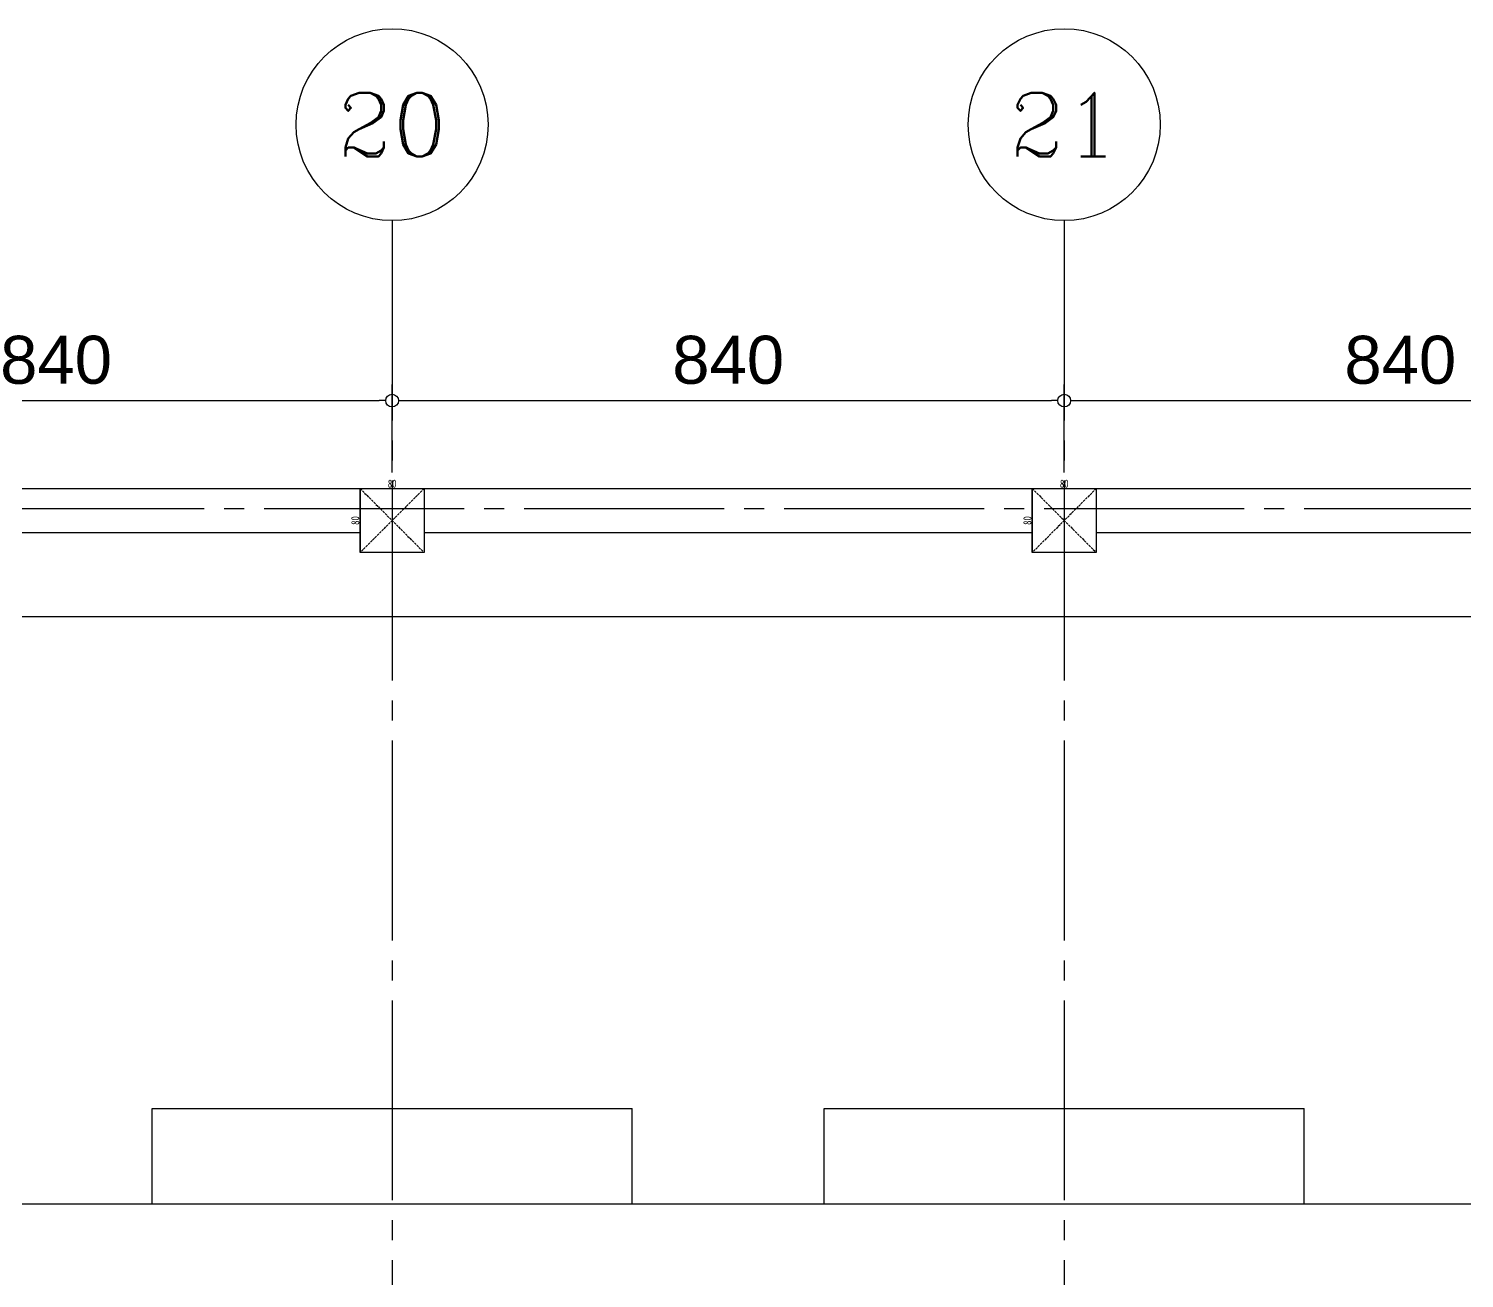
# Model space of a CAD drawing. Extents: x -3080 to 28500, y -1326 to 31609.
# Drawn here: x 16746 to 18540, y 10562 to 12125 of the extents above; entities that cross this region are included whole.
import ezdxf
from ezdxf.enums import TextEntityAlignment as Align

# ---------------------------------------------------------------- set-up
doc = ezdxf.new("R2010")
doc.units = 0
doc.header["$LTSCALE"] = 100
doc.linetypes.add('X-S-FAB-L05$0$COL-CEN-LIN', pattern=[3.25, 2.5, -0.25, 0.25, -0.25])
doc.linetypes.add('X-S-FAB-L05$0$HIDDEN', pattern=[0.4, 0.3, -0.1])
for name, color, linetype in [('0-xref', 8, 'Continuous'), ('X-S-FAB-L05$0$0-MC', 8, 'Continuous'), ('X-S-FAB-L05$0$0-NC', 8, 'Continuous'), ('X-S-FAB-L05$0$ASP_3', 8, 'Continuous'), ('X-S-FAB-L05$0$BEAM', 8, 'Continuous'), ('X-S-FAB-L05$0$CCL', 8, 'X-S-FAB-L05$0$COL-CEN-LIN'), ('X-S-FAB-L05$0$COL', 8, 'Continuous'), ('X-S-FAB-L05$0$WALL-RC', 8, 'Continuous')]:
    doc.layers.add(name, color=color, linetype=linetype)
doc.layers.add('X-S-FAB-L05$0$A-BLOCK', color=8, linetype='Continuous', plot=False)
doc.layers.add('X-S-FAB-L05$0$DIM', color=8, linetype='Continuous', plot=False)
doc.styles.add('X-S-FAB-L05$0$COL-NUM', font='romanc')
doc.styles.add('X-S-FAB-L05$0$DIM', font='', dxfattribs={"width": 0.8})
doc.styles.add('X-S-FAB-L05$0$Gen-Text', font='arial.ttf', dxfattribs={"height": 2.5})
doc.styles.get('X-S-FAB-L05$0$DIM').set_extended_font_data('MingLiU')
doc.dimstyles.new('X-S-FAB-L05$0$CIRL', dxfattribs={"dimtxt": 50, "dimasz": 25, "dimexe": 16, "dimexo": 0, "dimgap": 6, "dimtad": 1, "dimdsep": 46, "dimtxsty": 'X-S-FAB-L05$0$DIM', "dimblk": 'X-S-FAB-L05$0$_DotBlank', "dimcen": 10, "dimdle": 16, "dimclrd": 256, "dimclre": 256, "dimclrt": 6, "dimadec": 0, "dimazin": 0, "dimtfac": 1, "dimtix": 1, "dimtmove": 2, "dimatfit": 3, "dimldrblk": 'X-S-FAB-L05$0$ARROW', "dimfxl": 1, "dimtolj": 1, "dimtzin": 0, "dimarcsym": 0})
doc.dimstyles.new('X-S-FAB-L05$0$JJP_005_defpoint', dxfattribs={"dimtxt": 20, "dimasz": 0.5, "dimexe": 0.5, "dimexo": 0.5, "dimgap": 0.5, "dimtad": 1, "dimdsep": 46, "dimtxsty": 'X-S-FAB-L05$0$DIM', "dimblk": 'X-S-FAB-L05$0$_None', "dimcen": 10, "dimclrd": 256, "dimclre": 256, "dimclrt": 256, "dimadec": 0, "dimazin": 0, "dimtfac": 1, "dimtix": 1, "dimtmove": 2, "dimatfit": 3, "dimldrblk": 'X-S-FAB-L05$0$_None', "dimfxl": 0.5, "dimtolj": 1, "dimtzin": 0, "dimarcsym": 0})

# ---------------------------------------------------------------- blocks, each defined once
blk = doc.blocks.new('*D176')
at = {"layer": 'DefPoints', "lineweight": -2, "transparency": 16777216}
blk.add_line((0, 0), (80, 0), dxfattribs=at)
at = {"layer": 'DefPoints', "color": 0, "transparency": 16777216}
for p in [(0, 0), (80, 0), (80, 0)]:
    blk.add_point(p, dxfattribs=at)
at = {"layer": 'DefPoints', "transparency": 16777216, "insert": (40, 6.1), "char_height": 10, "attachment_point": 5, "style": 'X-S-FAB-L05$0$DIM'}
blk.add_mtext('\\A1;80', dxfattribs=at)
blk = doc.blocks.new('X-S-FAB-L05$0$_None')
blk = doc.blocks.new('*D177')
at = {"layer": 'DefPoints', "lineweight": -2, "transparency": 16777216}
blk.add_line((0, 0), (0, -80), dxfattribs=at)
at = {"layer": 'DefPoints', "color": 0, "transparency": 16777216}
for p in [(0, 0), (0, -80), (0, -80)]:
    blk.add_point(p, dxfattribs=at)
at = {"layer": 'DefPoints', "transparency": 16777216, "insert": (-6.1, -40), "char_height": 10, "attachment_point": 5, "rotation": 90, "style": 'X-S-FAB-L05$0$DIM'}
blk.add_mtext('\\A1;80', dxfattribs=at)
blk = doc.blocks.new('X-S-FAB-L05$0$_DotBlank')
at = {"color": 0, "linetype": 'ByBlock', "lineweight": -2}
blk.add_line((-0.5, 0), (-1, 0), dxfattribs=at)
blk.add_circle((0, 0), 0.5, dxfattribs=at)
blk = doc.blocks.new('*D120')
at = {"layer": 'DefPoints', "color": 0, "transparency": 16777216}
for p in [(17200, 11660), (16360, 11570), (17200, 11570)]:
    blk.add_point(p, dxfattribs=at)
at = {"layer": 'X-S-FAB-L05$0$DIM', "lineweight": -2, "transparency": 16777216}
for p, q in [((16360, 11570), (16360, 11680)), ((17200, 11570), (17200, 11680)), ((16376, 11660), (17184, 11660))]:
    blk.add_line(p, q, dxfattribs=at)
at = {"layer": 'X-S-FAB-L05$0$DIM', "lineweight": -2, "transparency": 16777216, "xscale": 16, "yscale": 16, "zscale": 16, "rotation": 180}
blk.add_blockref('X-S-FAB-L05$0$_DotBlank', (16360, 11660), dxfattribs=at)
at = {"layer": 'X-S-FAB-L05$0$DIM', "lineweight": -2, "transparency": 16777216, "xscale": 16, "yscale": 16, "zscale": 16}
blk.add_blockref('X-S-FAB-L05$0$_DotBlank', (17200, 11660), dxfattribs=at)
at = {"layer": 'X-S-FAB-L05$0$DIM', "color": 6, "transparency": 16777216, "insert": (16780, 11710.6), "char_height": 2.5, "attachment_point": 5, "style": 'X-S-FAB-L05$0$Gen-Text'}
blk.add_mtext('\\A1;{\\H24x;840}', dxfattribs=at)
blk = doc.blocks.new('X-S-FAB-L05$0$ARROW')
at = {"color": 3}
blk.add_solid([(0, 0), (-2.4, -0.4), (-2.4, 0.4)], dxfattribs=at)
blk = doc.blocks.new('X-S-FAB-L05$0$cn-y')
at = {"layer": 'X-S-FAB-L05$0$0-MC'}
blk.add_circle((-50, 0), 50, dxfattribs=at)
at = {"layer": 'X-S-FAB-L05$0$0-NC', "style": 'X-S-FAB-L05$0$COL-NUM'}
blk.add_attdef('GRID-Y', text='', height=50, dxfattribs=at).set_placement((-50, 0), align=Align.MIDDLE_CENTER)
blk = doc.blocks.new('*D121')
at = {"layer": 'DefPoints', "color": 0, "transparency": 16777216}
for p in [(18040, 11660), (17200, 11570), (18040, 11570)]:
    blk.add_point(p, dxfattribs=at)
at = {"layer": 'X-S-FAB-L05$0$DIM', "lineweight": -2, "transparency": 16777216}
for p, q in [((17200, 11570), (17200, 11680)), ((18040, 11570), (18040, 11680)), ((17216, 11660), (18024, 11660))]:
    blk.add_line(p, q, dxfattribs=at)
at = {"layer": 'X-S-FAB-L05$0$DIM', "lineweight": -2, "transparency": 16777216, "xscale": 16, "yscale": 16, "zscale": 16, "rotation": 180}
blk.add_blockref('X-S-FAB-L05$0$_DotBlank', (17200, 11660), dxfattribs=at)
at = {"layer": 'X-S-FAB-L05$0$DIM', "lineweight": -2, "transparency": 16777216, "xscale": 16, "yscale": 16, "zscale": 16}
blk.add_blockref('X-S-FAB-L05$0$_DotBlank', (18040, 11660), dxfattribs=at)
at = {"layer": 'X-S-FAB-L05$0$DIM', "color": 6, "transparency": 16777216, "insert": (17620, 11710.6), "char_height": 2.5, "attachment_point": 5, "style": 'X-S-FAB-L05$0$Gen-Text'}
blk.add_mtext('\\A1;{\\H24x;840}', dxfattribs=at)
blk = doc.blocks.new('*D122')
at = {"layer": 'DefPoints', "color": 0, "transparency": 16777216}
for p in [(18880, 11660), (18040, 11570), (18880, 11570)]:
    blk.add_point(p, dxfattribs=at)
at = {"layer": 'X-S-FAB-L05$0$DIM', "lineweight": -2, "transparency": 16777216}
for p, q in [((18040, 11570), (18040, 11680)), ((18880, 11570), (18880, 11680)), ((18056, 11660), (18864, 11660))]:
    blk.add_line(p, q, dxfattribs=at)
at = {"layer": 'X-S-FAB-L05$0$DIM', "lineweight": -2, "transparency": 16777216, "xscale": 16, "yscale": 16, "zscale": 16, "rotation": 180}
blk.add_blockref('X-S-FAB-L05$0$_DotBlank', (18040, 11660), dxfattribs=at)
at = {"layer": 'X-S-FAB-L05$0$DIM', "lineweight": -2, "transparency": 16777216, "xscale": 16, "yscale": 16, "zscale": 16}
blk.add_blockref('X-S-FAB-L05$0$_DotBlank', (18880, 11660), dxfattribs=at)
at = {"layer": 'X-S-FAB-L05$0$DIM', "color": 6, "transparency": 16777216, "insert": (18460, 11710.6), "char_height": 2.5, "attachment_point": 5, "style": 'X-S-FAB-L05$0$Gen-Text'}
blk.add_mtext('\\A1;{\\H24x;840}', dxfattribs=at)
blk = doc.blocks.new('*U63')
at = {"layer": 'DefPoints', "linetype": 'X-S-FAB-L05$0$HIDDEN', "ltscale": 0.1}
for p, q in [((80, 0), (0, -80)), ((0, 0), (80, -80))]:
    blk.add_line(p, q, dxfattribs=at)
at = {"layer": 'X-S-FAB-L05$0$COL', "ltscale": 0.1}
blk.add_lwpolyline([(0, 0), (80, 0), (80, -80), (0, -80)], close=True, dxfattribs=at)
at = {"layer": 'DefPoints'}
dim = blk.add_linear_dim(base=(0, -80), p1=(0, 0), p2=(0, -80), angle=90, dimstyle='X-S-FAB-L05$0$JJP_005_defpoint', override={"dimtxt": 10}, dxfattribs=at)
dim.commit()
dim.dimension.update_dxf_attribs({"geometry": '*D177', "text_midpoint": (-6.067, -40)})
dim = blk.add_linear_dim(base=(80, 0), p1=(0, 0), p2=(80, 0), dimstyle='X-S-FAB-L05$0$JJP_005_defpoint', override={"dimtxt": 10}, dxfattribs=at)
dim.commit()
dim.dimension.update_dxf_attribs({"geometry": '*D176', "text_midpoint": (40, 6.067)})
blk = doc.blocks.new('X-S-FAB-L05$0$10-23 COL LINE')
at = {"layer": 'X-S-FAB-L05$0$CCL'}
for p, q in [((9060, 335), (9060, -1045)), ((9900, 335), (9900, -1045)), ((-200, -25), (11735, -25))]:
    blk.add_line(p, q, dxfattribs=at)
at = {"layer": 'X-S-FAB-L05$0$A-BLOCK'}
ref = blk.add_blockref('X-S-FAB-L05$0$cn-y', (9180, 455), dxfattribs=dict(at, xscale=2.399999999999997, yscale=2.399999999999997, zscale=2.399999999999997))
ref.add_attrib('GRID-Y', '20', dxfattribs={"layer": 'X-S-FAB-L05$0$0-NC', "height": 80, "style": 'X-S-FAB-L05$0$COL-NUM'}).set_placement((9060, 455), align=Align.MIDDLE_CENTER)
ref = blk.add_blockref('X-S-FAB-L05$0$cn-y', (10020, 455), dxfattribs=dict(at, xscale=2.399999999999997, yscale=2.399999999999997, zscale=2.399999999999997))
ref.add_attrib('GRID-Y', '21', dxfattribs={"layer": 'X-S-FAB-L05$0$0-NC', "height": 80, "style": 'X-S-FAB-L05$0$COL-NUM'}).set_placement((9900, 455), align=Align.MIDDLE_CENTER)
at = {"layer": 'X-S-FAB-L05$0$DIM'}
for base, p1, p2, picture, middle in [((9060, 110), (8220, 20), (9060, 20), '*D120', (8640, 160.634)), ((9900, 110), (9060, 20), (9900, 20), '*D121', (9480, 160.634)), ((10740, 110), (9900, 20), (10740, 20), '*D122', (10320, 160.634))]:
    dim = blk.add_linear_dim(base=base, p1=p1, p2=p2, text='{\\H24x;<>}', dimstyle='X-S-FAB-L05$0$CIRL', override={"dimtxt": 60, "dimasz": 16, "dimexe": 20, "dimgap": 20, "dimtxsty": 'X-S-FAB-L05$0$Gen-Text'}, dxfattribs=at)
    dim.commit()
    dim.dimension.update_dxf_attribs({"geometry": picture, "text_midpoint": middle, "insert": (-8140, -11550)})
blk = doc.blocks.new('X-S-FAB-L05')
at = {"layer": 'X-S-FAB-L05$0$ASP_3'}
for p, q in [((16900, 10655), (16900, 10775)), ((17500, 10655), (17500, 10775)), ((17740, 10655), (17740, 10775)), ((18340, 10655), (18340, 10775))]:
    blk.add_line(p, q, dxfattribs=at)
for points in [[(15871, 11390), (19720, 11390)], [(16900, 10775), (17500, 10775)], [(17740, 10775), (18340, 10775)]]:
    blk.add_lwpolyline(points, dxfattribs=at)
at = {"layer": 'X-S-FAB-L05$0$WALL-RC'}
for points in [[(15520, 11550), (19775, 11550), (19775, 10655), (8140, 10655), (8140, 11550), (13120, 11550)], [(16400, 11495), (17160, 11495)], [(17240, 11495), (18000, 11495)], [(18080, 11495), (18840, 11495)], [(19720, 11470), (19720, 10655), (8195, 10655), (8195, 11470)]]:
    blk.add_lwpolyline(points, dxfattribs=at)
at = {"layer": 'X-S-FAB-L05$0$BEAM'}
for p in [(17160, 11550), (18000, 11550)]:
    blk.add_blockref('*U63', p, dxfattribs=at)
at = {"layer": 'X-S-FAB-L05$0$CCL'}
blk.add_blockref('X-S-FAB-L05$0$10-23 COL LINE', (8140, 11550), dxfattribs=at)

msp = doc.modelspace()

# ---------------------------------------------------------------- block references
at = {"layer": '0-xref'}
msp.add_blockref('X-S-FAB-L05', (0, 0), dxfattribs=at)

doc.saveas('drawing.dxf')
